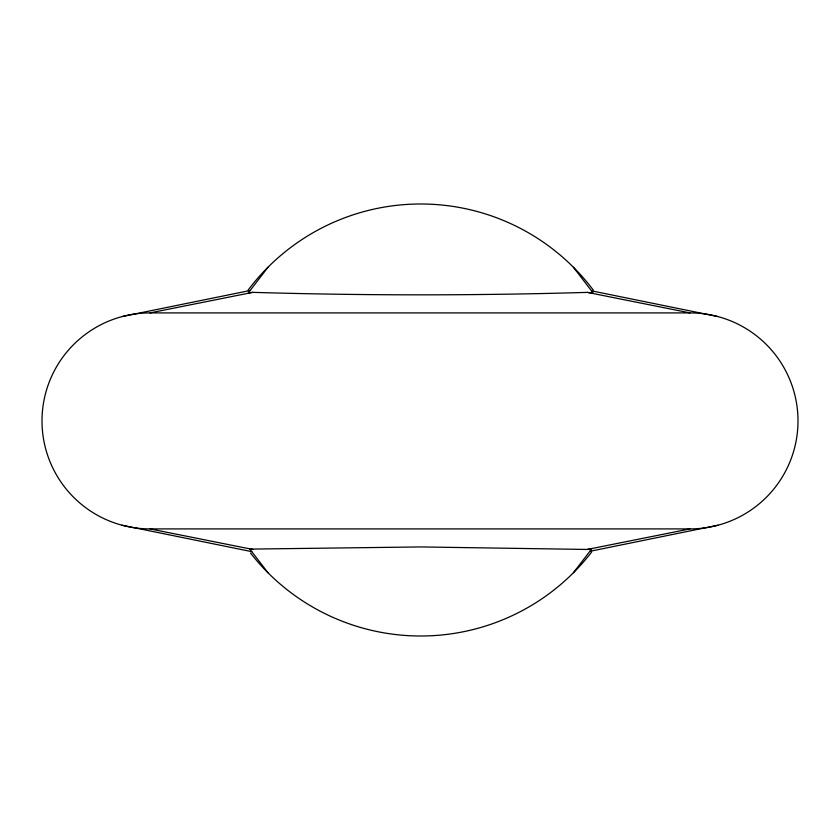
<?xml version="1.0" encoding="UTF-8"?>
<svg xmlns="http://www.w3.org/2000/svg" width="840" height="840" viewBox="0 0 840 840"><rect width="100%" height="100%" fill="white"/><g stroke="black" fill="none" stroke-linecap="round" stroke-linejoin="round"><path stroke-width="1.26" d="M267.96 267.267L248.283 292.908L252.756 292.352C364.276 295.649 475.87 295.669 587.391 292.383L593.26 293.118L573.426 267.267M573.426 572.733L591.717 548.898L587.244 549.454L420.693 546.934L249.827 549.108L267.96 572.733M122.052 316.586L250.131 290.493M589.859 551.324L717.948 525.231M252.903 549.486L150.003 528.906A108.003 108.003 0 0 1 42 420.903A108.003 108.003 0 0 1 150.003 312.911L252.756 292.352M587.244 549.454L689.997 528.906A108.003 108.003 0 0 0 798 420.903A108.003 108.003 0 0 0 689.997 312.911L587.391 292.383M150.003 312.911L689.997 312.911M150.003 528.906L689.997 528.906M591.507 290.829L717.948 316.586M122.052 525.231L251.79 551.659M591.654 552.017A215.996 215.996 0 0 1 250.541 553.056M248.126 290.084A215.996 215.996 0 0 1 593.26 290.084"/></g></svg>
